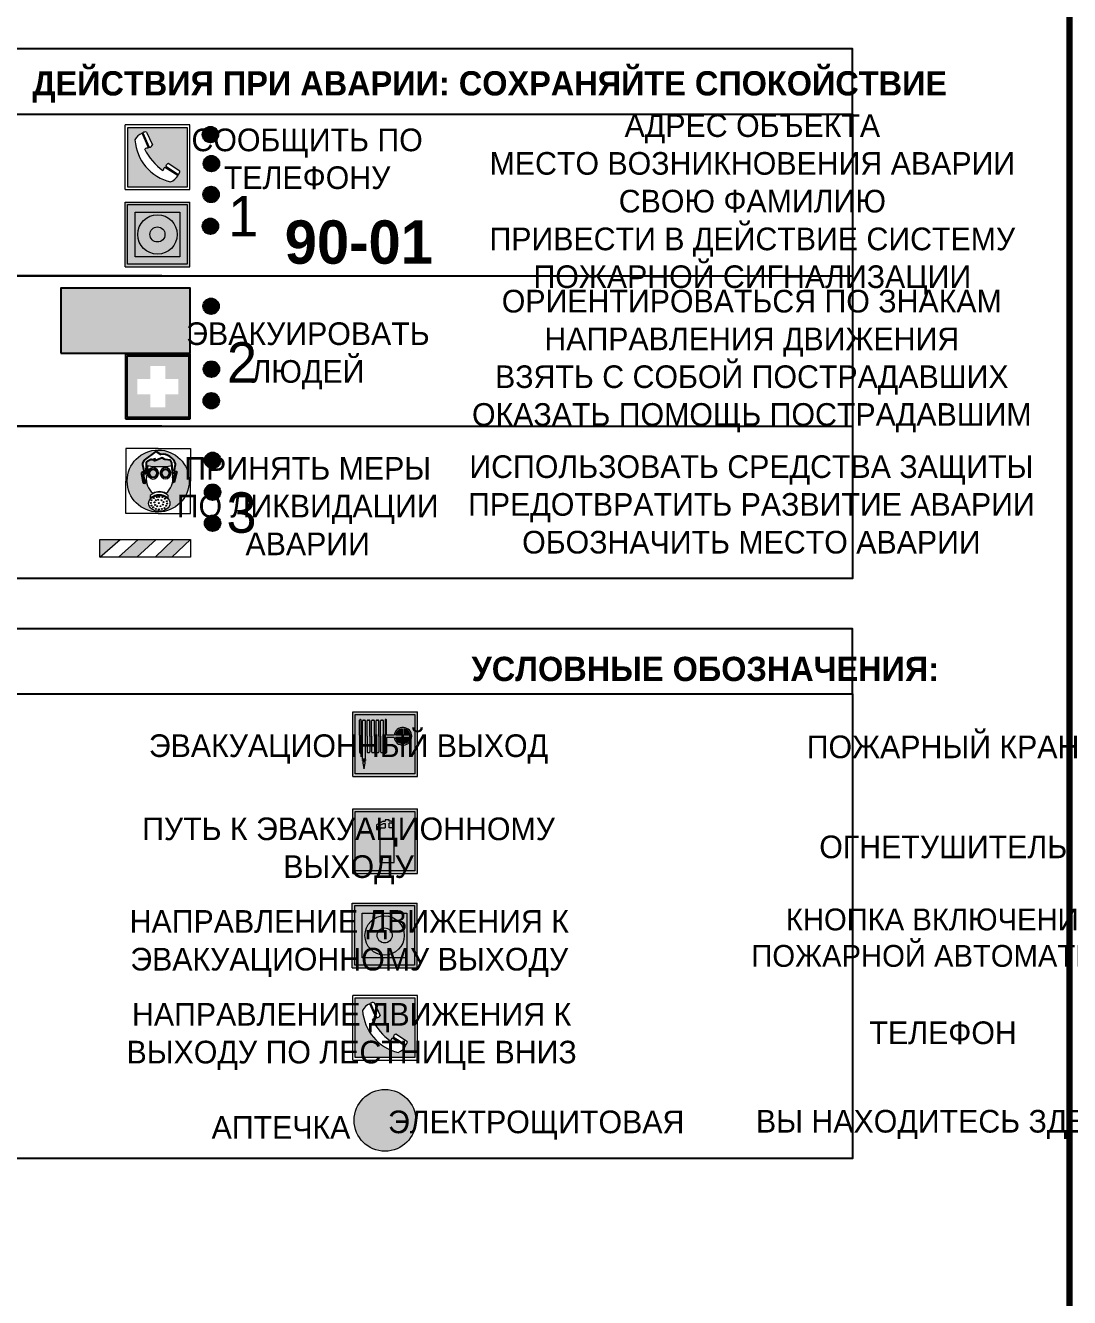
# Model space of a CAD drawing. Header units: millimetres. Extents: x 13114 to 67229, y 22859 to 38520.
# Drawn here: x 19210.7 to 19339.7, y 30911.3 to 31068.5 of the extents above; entities that cross this region are included whole.
import ezdxf

# ---------------------------------------------------------------- set-up
doc = ezdxf.new("R2010")
doc.units = ezdxf.units.MM
doc.styles.add('обычный', font='arial.ttf')

# ---------------------------------------------------------------- blocks, each defined once
blk = doc.blocks.new('A$C38D26F80')
h = blk.add_hatch(color=5)
h.dxf.hatch_style = 1
h.paths.add_polyline_path([(-8.77, -4.48, 1), (-0.19, -4.48, 1)])
h.paths.add_polyline_path([(-6.75, -3.58), (-6.75, -3.31), (-6.62, -3.22), (-6.5, -3.22), (-6.42, -3.3), (-6.39, -3.28), (-6.59, -2.23), (-6.59, -2.01), (-6.38, -1.58), (-4.76, -0.4), (-4.13, -0.79, -0.362848), (-2.1, -2.1, -0.201049), (-2.17, -2.48, 0.085434), (-2.26, -3.13), (-1.9, -3.16), (-2.25, -4.7), (-2.4, -4.59), (-2.43, -4.34), (-2.36, -4.34), (-2.14, -3.34), (-2.47, -3.42), (-2.58, -1.95), (-2.77, -1.58), (-3.58, -1.52), (-3.92, -1.26), (-5.05, -1.73), (-4.87, -1.39), (-5.41, -1.6), (-5.41, -1.46), (-6.13, -1.87), (-6.18, -3.5), (-6.56, -3.47), (-6.37, -4.59), (-6.16, -4.43), (-6.16, -4.66), (-6.36, -4.79), (-6.37, -4.8), (-6.51, -4.76)], flags=16)
h.paths.add_polyline_path([(-6.51, -4.76), (-6.36, -4.79), (-6.37, -4.8)], flags=0)
h.paths.add_polyline_path([(-5.92, -2.34, 0.089508), (-2.67, -2.35), (-2.48, -3.88, -0.268602), (-3.4, -6.18, 0.262449), (-5.2, -6.18, -0.268602), (-6.11, -3.88)], flags=16)
edge = h.paths.add_edge_path(flags=16)
edge.add_ellipse((-5.19, -3.41), major_axis=(0, 0.842), ratio=0.848992, start_angle=0, end_angle=360)
edge = h.paths.add_edge_path(flags=0)
edge.add_ellipse((-5.19, -3.39), major_axis=(0, 0.665), ratio=0.853798, start_angle=0, end_angle=360)
edge = h.paths.add_edge_path(flags=0)
edge.add_ellipse((-5.19, -3.4), major_axis=(0, 0.528), ratio=0.864094, start_angle=0, end_angle=360)
edge = h.paths.add_edge_path(flags=16)
edge.add_ellipse((-3.47, -3.4), major_axis=(0, 0.842), ratio=0.848992, start_angle=0, end_angle=360)
h.paths.add_polyline_path([(-3.13, -6.45), (-3.13, -6.84, 0.383174), (-5.57, -6.85), (-5.57, -6.49, -0.369952)], flags=16)
edge = h.paths.add_edge_path(flags=0)
edge.add_ellipse((-3.47, -3.39), major_axis=(0, 0.665), ratio=0.853798, start_angle=0, end_angle=360)
edge = h.paths.add_edge_path(flags=0)
edge.add_ellipse((-3.47, -3.4), major_axis=(0, 0.528), ratio=0.864094, start_angle=0, end_angle=360)
edge = h.paths.add_edge_path(flags=16)
edge.add_ellipse((-4.34, -7.57), major_axis=(-1.48, 0), ratio=0.744955, start_angle=0, end_angle=360)
h.paths.add_polyline_path([(-5.01, -6.85, -1), (-5.15, -6.85, -1)], flags=0)
h.paths.add_polyline_path([(-5.33, -7.14, -1), (-5.47, -7.14, -1)], flags=0)
h.paths.add_polyline_path([(-4.61, -6.71, -1), (-4.74, -6.71, -1)], flags=16)
h.paths.add_polyline_path([(-5.43, -7.51, -1), (-5.57, -7.51, -1)], flags=0)
h.paths.add_polyline_path([(-4.26, -6.67, -1), (-4.4, -6.67, -1)], flags=16)
h.paths.add_polyline_path([(-4.74, -7.14, -1), (-4.88, -7.14, -1)], flags=0)
h.paths.add_polyline_path([(-4.93, -7.43, -1), (-5.07, -7.43, -1)], flags=0)
h.paths.add_polyline_path([(-4.41, -7.07, -1), (-4.54, -7.07, -1)], flags=0)
h.paths.add_polyline_path([(-5.33, -7.87, -1), (-5.46, -7.87, -1)], flags=0)
h.paths.add_polyline_path([(-3.8, -6.71, -1), (-3.94, -6.71, -1)], flags=16)
h.paths.add_polyline_path([(-4.85, -7.78, -1), (-4.98, -7.78, -1)], flags=0)
h.paths.add_polyline_path([(-3.96, -7.14, -1), (-4.1, -7.14, -1)], flags=0)
h.paths.add_polyline_path([(-4.33, -7.53, -1), (-4.47, -7.53, -1)], flags=0)
h.paths.add_polyline_path([(-5.09, -8.12, -1), (-5.23, -8.12, -1)], flags=0)
h.paths.add_polyline_path([(-3.5, -6.94, -1), (-3.64, -6.94, -1)], flags=0)
h.paths.add_polyline_path([(-4.54, -7.97, -1), (-4.68, -7.97, -1)], flags=0)
h.paths.add_polyline_path([(-3.66, -7.39, -1), (-3.8, -7.39, -1)], flags=0)
h.paths.add_polyline_path([(-4.73, -8.35, -1), (-4.86, -8.35, -1)], flags=0)
h.paths.add_polyline_path([(-4.09, -7.96, -1), (-4.23, -7.96, -1)], flags=0)
h.paths.add_polyline_path([(-3.77, -7.74, -1), (-3.91, -7.74, -1)], flags=0)
h.paths.add_polyline_path([(-3.22, -7.27, -1), (-3.35, -7.27, -1)], flags=0)
h.paths.add_polyline_path([(-4.34, -8.4, -1), (-4.47, -8.4, -1)], flags=0)
h.paths.add_polyline_path([(-3.16, -7.61, -1), (-3.3, -7.61, -1)], flags=0)
h.paths.add_polyline_path([(-3.9, -8.35, -1), (-4.04, -8.35, -1)], flags=0)
h.paths.add_polyline_path([(-3.32, -7.91, -1), (-3.46, -7.91, -1)], flags=0)
h.paths.add_polyline_path([(-3.55, -8.23, -1), (-3.69, -8.23, -1)], flags=0)
at = {"color": 5, "lineweight": 5}
for p, q in [((-4.48, 0), (-8.96, 0)), ((-8.96, 0), (-8.96, -4.48)), ((-4.48, 0), (0, 0)), ((0, 0), (0, -4.48)), ((-6.59, -2.01), (-6.38, -1.58)), ((-6.38, -1.58), (-4.76, -0.4)), ((-5.41, -1.46), (-6.13, -1.87)), ((-4.87, -1.39), (-5.41, -1.6)), ((-5.41, -1.6), (-5.41, -1.46)), ((-3.92, -1.26), (-5.05, -1.73)), ((-5.05, -1.73), (-4.87, -1.39)), ((-4.76, -0.4), (-4.13, -0.79)), ((-3.58, -1.52), (-3.92, -1.26)), ((-2.77, -1.58), (-3.58, -1.52)), ((-2.58, -1.95), (-2.77, -1.58)), ((-6.75, -3.31), (-6.62, -3.22)), ((-6.75, -3.58), (-6.75, -3.31)), ((-6.62, -3.22), (-6.5, -3.22)), ((-6.59, -2.23), (-6.59, -2.01)), ((-6.39, -3.28), (-6.59, -2.23)), ((-6.18, -3.5), (-6.56, -3.47)), ((-6.56, -3.47), (-6.37, -4.59)), ((-6.5, -3.22), (-6.42, -3.3)), ((-6.42, -3.3), (-6.39, -3.28)), ((-6.13, -1.87), (-6.18, -3.5)), ((-5.92, -2.34), (-6.11, -3.88)), ((-2.67, -2.34), (-2.48, -3.88)), ((-2.47, -3.42), (-2.58, -1.95)), ((-2.14, -3.34), (-2.47, -3.42)), ((-2.36, -4.34), (-2.14, -3.34)), ((-1.9, -3.16), (-2.26, -3.13)), ((-2.25, -4.7), (-1.9, -3.16)), ((-8.96, -8.96), (-8.96, -4.48)), ((-6.51, -4.76), (-6.75, -3.58)), ((-6.37, -4.8), (-6.51, -4.76)), ((-6.37, -4.59), (-6.16, -4.43)), ((-6.16, -4.66), (-6.37, -4.8)), ((-6.16, -4.43), (-6.16, -4.66)), ((-2.43, -4.34), (-2.4, -4.59)), ((-2.43, -4.34), (-2.36, -4.34)), ((-2.4, -4.59), (-2.25, -4.7)), ((0, -8.96), (0, -4.48)), ((-5.57, -6.49), (-5.57, -6.85)), ((-3.13, -6.45), (-3.13, -6.84)), ((-4.48, -8.96), (-8.96, -8.96)), ((-4.48, -8.96), (0, -8.96))]:
    blk.add_line(p, q, dxfattribs=at)
at = {"color": 5}
for p, q in [((-6.59, -2.01), (-6.38, -1.58)), ((-6.38, -1.58), (-4.76, -0.4)), ((-5.41, -1.46), (-6.13, -1.87)), ((-4.87, -1.39), (-5.41, -1.6)), ((-5.41, -1.6), (-5.41, -1.46)), ((-3.92, -1.26), (-5.05, -1.73)), ((-5.05, -1.73), (-4.87, -1.39)), ((-4.76, -0.4), (-4.13, -0.79)), ((-3.58, -1.52), (-3.92, -1.26)), ((-2.77, -1.58), (-3.58, -1.52)), ((-2.58, -1.95), (-2.77, -1.58)), ((-6.75, -3.31), (-6.62, -3.22)), ((-6.75, -3.58), (-6.75, -3.31)), ((-6.62, -3.22), (-6.5, -3.22)), ((-6.59, -2.23), (-6.59, -2.01)), ((-6.39, -3.28), (-6.59, -2.23)), ((-6.18, -3.5), (-6.56, -3.47)), ((-6.56, -3.47), (-6.37, -4.59)), ((-6.5, -3.22), (-6.42, -3.3)), ((-6.42, -3.3), (-6.39, -3.28)), ((-6.13, -1.87), (-6.18, -3.5)), ((-2.47, -3.42), (-2.58, -1.95)), ((-2.14, -3.34), (-2.47, -3.42)), ((-2.36, -4.34), (-2.14, -3.34)), ((-2.26, -3.13), (-1.9, -3.16)), ((-1.9, -3.16), (-2.25, -4.7)), ((-6.51, -4.76), (-6.75, -3.58)), ((-6.37, -4.8), (-6.51, -4.76)), ((-6.36, -4.79), (-6.51, -4.76)), ((-6.37, -4.59), (-6.16, -4.43)), ((-6.16, -4.66), (-6.37, -4.8)), ((-6.16, -4.66), (-6.36, -4.79)), ((-6.16, -4.43), (-6.16, -4.66)), ((-2.4, -4.59), (-2.43, -4.34)), ((-2.43, -4.34), (-2.36, -4.34)), ((-2.25, -4.7), (-2.4, -4.59))]:
    blk.add_line(p, q, dxfattribs=at)
at = {"color": 5, "lineweight": 5}
for centre, radius in [((-4.48, -4.48), 4.29), ((-5.08, -6.85), 0.0678), ((-4.67, -6.71), 0.0678), ((-4.47, -7.07), 0.0678), ((-4.33, -6.67), 0.0678), ((-3.87, -6.71), 0.0678), ((-3.57, -6.94), 0.0678), ((-5.5, -7.51), 0.0678), ((-5.4, -7.14), 0.0678), ((-5.4, -7.87), 0.0678), ((-5.16, -8.12), 0.0678), ((-5, -7.43), 0.0678), ((-4.91, -7.78), 0.0678), ((-4.81, -7.14), 0.0678), ((-4.79, -8.35), 0.0678), ((-4.61, -7.97), 0.0678), ((-4.4, -7.53), 0.0678), ((-4.4, -8.4), 0.0678), ((-4.16, -7.96), 0.0678), ((-4.03, -7.14), 0.0678), ((-3.97, -8.35), 0.0678), ((-3.84, -7.74), 0.0678), ((-3.73, -7.39), 0.0678), ((-3.62, -8.23), 0.0678), ((-3.39, -7.91), 0.0678), ((-3.28, -7.27), 0.0678), ((-3.23, -7.61), 0.0678)]:
    blk.add_circle(centre, radius, dxfattribs=at)
at = {"color": 5}
for centre, radius, start, end in [((-3.89, -2.66), 1.88, 17.387, 97.1599), ((-0.35, -3.07), 1.91, 162.2553, 181.7878), ((-2.6, -2.2), 0.511, 326.3906, 11.8614)]:
    blk.add_arc(centre, radius, start, end, dxfattribs=at)
at = {"color": 5, "lineweight": 5}
for centre, radius, start, end in [((-4.28, 6.66), 9.15, 259.6987, 280.1569), ((-0.47, -3.05), 1.79, 161.5846, 182.4584), ((-2.6, -2.2), 0.513, 326.4781, 11.7739), ((-3.66, -4.24), 2.47, 171.573, 231.7124), ((-4.93, -4.24), 2.47, 308.2876, 8.427), ((-4.33, -7.88), 1.87, 50.358, 131.5662), ((-4.34, -8.2), 1.82, 48.4943, 132.3565), ((-4.3, -7.78), 1.83, 60.5889, 119.4111)]:
    blk.add_arc(centre, radius, start, end, dxfattribs=at)
for centre, major_axis, ratio in [((-5.19, -3.41), (0, 0.842), 0.848992), ((-5.19, -3.39), (0, 0.665), 0.853798), ((-5.19, -3.4), (0, 0.528), 0.864094), ((-3.47, -3.4), (0, 0.842), 0.848992), ((-3.47, -3.39), (0, 0.665), 0.853798), ((-3.47, -3.4), (0, 0.528), 0.864094), ((-4.34, -7.57), (-1.48, 0), 0.744955)]:
    blk.add_ellipse(centre, major_axis=major_axis, ratio=ratio, dxfattribs=at)
blk = doc.blocks.new('A$C47DD6509')
at = {"lineweight": 5}
for points in [[(-8.69, 0), (-11.19, 0), (-11.19, -2.22)], [(-4.22, 0), (-6.45, 0), (-8.91, -2.22), (-6.61, -2.22)], [(0, 0), (-2.09, 0), (-4.36, -2.22), (-2.29, -2.22)]]:
    blk.add_hatch(color=242, dxfattribs=at).paths.add_polyline_path(points)
at = {"color": 242, "lineweight": 5}
for p, q in [((-11.19, -2.22), (-8.69, 0)), ((-11.19, -2.22), (-11.19, 0)), ((-11.19, 0), (-8.69, 0)), ((-11.19, 0), (0, 0)), ((-8.91, -2.22), (-6.45, 0)), ((-6.61, -2.22), (-4.22, 0)), ((-4.36, -2.22), (-2.09, 0)), ((-2.29, -2.22), (0, 0)), ((0, 0), (0, -2.22)), ((0, -2.22), (-11.19, -2.22))]:
    blk.add_line(p, q, dxfattribs=at)
blk = doc.blocks.new('A$C32E8229D')
at = {"true_color": 0xffffff}
blk.add_hatch(color=7, dxfattribs=at).paths.add_polyline_path([(0, 0), (0, -8), (16, -8), (16, 0)])
h = blk.add_hatch(color=126)
h.paths.add_polyline_path([(0.2, -0.2), (15.8, -0.2), (15.8, -7.8), (0.2, -7.8)])
h.paths.add_polyline_path([(13.49, -2.05), (12.08, -2.05), (11.37, -2.63, 0.162397), (11.29, -2.84), (11.29, -3.63), (10.35, -3.63), (10.35, -4.05), (11.68, -4.05), (11.68, -3.48), (12.26, -4.28), (11.29, -5.1), (11.29, -6.78), (11.85, -6.78), (11.85, -5.44), (12.8, -4.64), (12.8, -5.94), (14.46, -5.94), (14.46, -5.39), (13.45, -5.39), (13.45, -3.97), (12.46, -2.59), (13.15, -2.59), (13.69, -3.34), (14.18, -3)], flags=16)
h.paths.add_polyline_path([(10.74, -1.82, 1), (11.8, -1.82, 1)], flags=16)
h.paths.add_polyline_path([(9.39, -3.59), (5.99, -3.59), (6.56, -3.03), (5.91, -3.03), (5.1, -3.83), (5.91, -4.64), (6.56, -4.64), (5.99, -4.09), (9.39, -4.09)], flags=16)
h.paths.add_polyline_path([(4.29, -1.08), (1.72, -1.08), (1.72, -6.6), (4.29, -6.6)], flags=16)
at = {"color": 126}
blk.add_lwpolyline([(16, -8), (0, -8), (0, 0), (16, 0)], close=True, dxfattribs=at)
blk = doc.blocks.new('A$C18900ED3')
h = blk.add_hatch(color=126)
h.paths.add_polyline_path([(-0.18, -0.18), (-7.02, -0.18), (-7.02, -7.02), (-0.18, -7.02)])
h.paths.add_polyline_path([(-5.89, -4.46), (-5.89, -2.77), (-4.46, -2.77), (-4.46, -1.31), (-2.77, -1.31), (-2.77, -2.77), (-1.33, -2.77), (-1.33, -4.46), (-2.77, -4.46), (-2.77, -5.89), (-4.46, -5.89), (-4.46, -4.46)], flags=16)
at = {"color": 126}
for p, q in [((-7.2, 0), (-7.2, -7.2)), ((0, 0), (-7.2, 0)), ((0, -7.2), (0, 0)), ((-7.02, -7.02), (-7.02, -0.18)), ((-7.02, -0.18), (-0.18, -0.18)), ((-0.18, -0.18), (-0.18, -7.02)), ((-0.18, -7.02), (-7.02, -7.02)), ((-7.2, -7.2), (0, -7.2))]:
    blk.add_line(p, q, dxfattribs=at)
blk = doc.blocks.new('A$C456E1F9C')
at = {"lineweight": 5}
h = blk.add_hatch(color=242, dxfattribs=at)
h.paths.add_polyline_path([(0.51, -1.47), (0.51, -13.26), (12.29, -13.26), (12.29, -1.47)])
h.paths.add_polyline_path([(5.42, -4.95, -0.254479), (4.78, -5.4), (3.52, -2.53, -0.209735), (4.23, -2.4)], flags=16)
h.paths.add_polyline_path([(8.53, -8.6), (10.87, -10.17), (10.54, -10.76), (8.03, -9.13, -0.192251)], flags=16)
h.paths.add_polyline_path([(4.61, -5.49, 0.005518), (3.87, -5.72, 0.128647), (7.49, -10.01, 0.00809), (7.83, -9.33), (10.47, -10.97, -0.16736), (8.99, -12.25, -0.327862), (1.95, -3.95, -0.166952), (3.36, -2.62)], flags=16)
at = {"color": 242, "lineweight": 5}
for p, q in [((0, -13.77), (0, -0.97)), ((12.8, -0.97), (0, -0.97)), ((4.23, -2.4), (5.42, -4.95)), ((12.8, -13.77), (12.8, -0.97)), ((4.61, -5.49), (3.36, -2.62)), ((3.52, -2.53), (4.78, -5.4)), ((7.83, -9.33), (10.47, -10.97)), ((8.03, -9.13), (10.54, -10.76)), ((10.81, -10.12), (8.53, -8.6)), ((10.54, -10.76), (10.8, -10.3)), ((10.8, -10.3), (10.81, -10.12)), ((0, -13.77), (12.8, -13.77))]:
    blk.add_line(p, q, dxfattribs=at)
blk.add_lwpolyline([(0.51, -1.47), (12.29, -1.47), (12.29, -13.26), (0.51, -13.26)], close=True, dxfattribs=at)
for centre, radius, start, end in [((4.02, -3.27), 0.891, 76.3284, 123.7092), ((4.59, -5.34), 2.99, 114.2845, 152.1974), ((11.12, -3.31), 9.19, 183.9915, 256.6009), ((4.68, -4.59), 0.824, 276.9621, 334.0723), ((14.98, -39.1), 35.17, 107.1487, 108.4135), ((13.86, -0.94), 11.08, 205.5536, 234.8762), ((-13.31, 0.8), 23.44, 332.5487, 334.4027), ((8.94, -9.5), 0.989, 114.4092, 157.9388), ((7.87, -9.46), 3, 291.9291, 329.9329)]:
    blk.add_arc(centre, radius, start, end, dxfattribs=at)
blk = doc.blocks.new('A$C54414219')
at = {"true_color": 0xffffff}
h = blk.add_hatch(color=7, dxfattribs=at)
h.paths.add_polyline_path([(2.39, -9.45), (2.39, -18.3), (11.23, -18.3), (11.23, -9.45)], flags=0)
h.paths.add_polyline_path([(10.71, -13.87, -1), (2.92, -13.87, -1)], flags=0)
h.paths.add_polyline_path([(8.3, -13.87, -1), (5.33, -13.87, -1)], flags=0)
h.paths.add_polyline_path([(0.41, -7.47), (0.41, -20.27), (13.21, -20.27), (13.21, -7.47)])
h.paths.add_polyline_path([(0.92, -19.77), (12.71, -19.77), (12.71, -7.98), (0.92, -7.98)], flags=16)
h.paths.add_polyline_path([(11.23, -9.45), (11.23, -18.3), (2.39, -18.3), (2.39, -9.45)], flags=0)
at = {"lineweight": 5}
h = blk.add_hatch(color=242, dxfattribs=at)
h.paths.add_polyline_path([(12.71, -7.98), (0.92, -7.98), (0.92, -19.77), (12.71, -19.77)])
h.paths.add_polyline_path([(11.23, -18.3), (2.39, -18.3), (2.39, -9.45), (11.23, -9.45)], flags=16)
h.paths.add_polyline_path([(10.71, -13.87, -1), (2.92, -13.87, -1)], flags=0)
h.paths.add_polyline_path([(8.3, -13.87, -1), (5.33, -13.87, -1)], flags=0)
at = {"true_color": 0xffffff}
h = blk.add_hatch(color=7, dxfattribs=at)
h.paths.add_polyline_path([(2.39, -9.45), (2.39, -18.3), (11.23, -18.3), (11.23, -9.45)])
h.paths.add_polyline_path([(10.71, -13.87, -1), (2.92, -13.87, -1)], flags=16)
h.paths.add_polyline_path([(8.3, -13.87, -1), (5.33, -13.87, -1)], flags=0)
at = {"lineweight": 5}
h = blk.add_hatch(color=242, dxfattribs=at)
h.paths.add_polyline_path([(2.92, -13.87, 1), (10.71, -13.87, 1)])
h.paths.add_polyline_path([(8.3, -13.87, -1), (5.33, -13.87, -1)], flags=16)
at = {"color": 242, "lineweight": 5}
for p, q in [((0.41, -20.27), (0.41, -7.47)), ((0.41, -7.47), (13.21, -7.47)), ((0.41, -7.47), (13.21, -7.47)), ((13.21, -20.27), (13.21, -7.47)), ((0.41, -20.27), (13.21, -20.27))]:
    blk.add_line(p, q, dxfattribs=at)
for points in [[(0.92, -7.98), (12.71, -7.98), (12.71, -19.77), (0.92, -19.77)], [(2.39, -9.45), (11.23, -9.45), (11.23, -18.3), (2.39, -18.3)]]:
    blk.add_lwpolyline(points, close=True, dxfattribs=at)
for radius in [3.89, 1.49]:
    blk.add_circle((6.81, -13.87), radius, dxfattribs=at)
blk = doc.blocks.new('A$C37112FD5')
at = {"true_color": 0xf5f5ff}
h = blk.add_hatch(color=7, dxfattribs=at)
h.dxf.hatch_style = 1
h.paths.add_polyline_path([(12.8, -7.4), (0, -7.4), (0, -20.2), (12.8, -20.2)])
h.paths.add_polyline_path([(12.29, -7.91), (12.29, -19.69), (0.51, -19.69), (0.51, -7.91)], flags=16)
h.paths.add_polyline_path([(4.98, -9.04, -0.42597), (5.17, -9.22), (5.17, -12.25), (5.17, -15.29, -0.432244), (4.98, -15.47), (4.83, -15.47, -0.42597), (4.64, -15.29), (4.64, -12.25), (4.64, -9.22, -0.432244), (4.83, -9.04)], flags=0)
h.paths.add_polyline_path([(4.28, -9.22), (4.28, -12.25), (4.28, -15.29, -0.432244), (4.09, -15.47), (3.94, -15.47, -0.42597), (3.75, -15.29), (3.75, -12.25), (3.75, -9.22, -0.432244), (3.94, -9.04), (4.09, -9.04, -0.42597)], flags=0)
h.paths.add_polyline_path([(5.72, -9.04), (5.87, -9.04, -0.42597), (6.06, -9.22), (6.06, -12.25), (6.06, -15.29, -0.432244), (5.87, -15.47), (5.72, -15.47, -0.42597), (5.53, -15.29), (5.53, -12.25), (5.53, -9.22, -0.432244)], flags=0)
h.paths.add_polyline_path([(6.42, -8.9), (6.5, -8.9, -0.42597), (6.69, -9.08), (6.69, -12.03), (8.21, -12.03, -15.824349), (8.21, -12.47), (6.69, -12.47), (6.69, -15.42, -0.432244), (6.5, -15.6), (6.42, -15.6)], flags=0)
h.paths.add_polyline_path([(3.39, -9.22), (3.39, -12.25), (3.39, -15.29, -0.432244), (3.2, -15.47), (3.05, -15.47, -0.42597), (2.85, -15.29), (2.85, -12.25), (2.85, -9.22, -0.432244), (3.05, -9.04), (3.2, -9.04, -0.42597)], flags=0)
h.paths.add_polyline_path([(2.5, -9.22), (2.5, -16.71), (1.96, -16.71), (1.96, -9.22, -0.432244), (2.15, -9.04), (2.31, -9.04, -0.42597)], flags=0)
h.paths.add_polyline_path([(1.61, -8.9), (1.61, -15.6), (1.57, -15.6, -0.42597), (1.37, -15.42), (1.37, -12.03), (1.37, -9.09, -0.432244), (1.57, -8.9)], flags=0)
h.paths.add_polyline_path([(9.76, -10.81), (9.76, -12.03), (8.49, -12.03, -0.336371)], flags=0)
h.paths.add_polyline_path([(8.49, -12.47), (9.76, -12.47), (9.76, -13.7, -0.336371)], flags=0)
h.paths.add_polyline_path([(10.11, -10.81, -0.336371), (11.38, -12.03), (10.11, -12.03)], flags=0)
h.paths.add_polyline_path([(10.11, -12.47), (11.38, -12.47, -0.336371), (10.11, -13.7)], flags=0)
h.paths.add_polyline_path([(2.5, -16.84), (2.5, -17.05), (1.97, -17.05), (1.97, -16.84)], flags=0)
h.paths.add_polyline_path([(2.5, -17.24, -0.033778), (2.24, -18.6, -0.033778), (1.97, -17.24)], flags=0)
h = blk.add_hatch(color=242)
h.dxf.hatch_style = 1
h.paths.add_polyline_path([(12.29, -7.91), (0.51, -7.91), (0.51, -19.69), (12.29, -19.69)])
h.paths.add_polyline_path([(6.42, -15.6), (6.42, -8.9), (6.5, -8.9, -0.42597), (6.69, -9.08), (6.69, -12.03), (8.21, -12.03, -15.824349), (8.21, -12.47), (6.69, -12.47), (6.69, -15.42, -0.432244), (6.5, -15.6)], flags=16)
h.paths.add_polyline_path([(5.87, -15.47), (5.72, -15.47, -0.42597), (5.53, -15.29), (5.53, -12.25), (5.53, -9.22, -0.432244), (5.72, -9.04), (5.87, -9.04, -0.42597), (6.06, -9.22), (6.06, -12.25), (6.06, -15.29, -0.432244)], flags=16)
h.paths.add_polyline_path([(4.98, -15.47), (4.83, -15.47, -0.42597), (4.64, -15.29), (4.64, -12.25), (4.64, -9.22, -0.432244), (4.83, -9.04), (4.98, -9.04, -0.42597), (5.17, -9.22), (5.17, -12.25), (5.17, -15.29, -0.432244)], flags=16)
h.paths.add_polyline_path([(4.09, -15.47), (3.94, -15.47, -0.42597), (3.75, -15.29), (3.75, -12.25), (3.75, -9.22, -0.432244), (3.94, -9.04), (4.09, -9.04, -0.42597), (4.28, -9.22), (4.28, -12.25), (4.28, -15.29, -0.432244)], flags=16)
h.paths.add_polyline_path([(3.2, -15.47), (3.05, -15.47, -0.42597), (2.85, -15.29), (2.85, -12.25), (2.85, -9.22, -0.432244), (3.05, -9.04), (3.2, -9.04, -0.42597), (3.39, -9.22), (3.39, -12.25), (3.39, -15.29, -0.432244)], flags=16)
h.paths.add_polyline_path([(2.5, -17.05), (1.97, -17.05), (1.97, -16.84), (2.5, -16.84)], flags=16)
h.paths.add_polyline_path([(2.5, -17.24, -0.033778), (2.24, -18.6, -0.033778), (1.97, -17.24)], flags=16)
h.paths.add_polyline_path([(2.5, -16.71), (1.96, -16.71), (1.96, -9.22, -0.432244), (2.15, -9.04), (2.31, -9.04, -0.42597), (2.5, -9.22)], flags=16)
h.paths.add_polyline_path([(1.61, -15.6), (1.57, -15.6, -0.42597), (1.37, -15.42), (1.37, -12.03), (1.37, -9.09, -0.432244), (1.57, -8.9), (1.61, -8.9)], flags=16)
h.paths.add_polyline_path([(8.49, -12.47), (9.76, -12.47), (9.76, -13.7, -0.336371)], flags=0)
h.paths.add_polyline_path([(10.11, -13.7), (10.11, -12.47), (11.38, -12.47, -0.336371)], flags=0)
h.paths.add_polyline_path([(8.49, -12.03, -0.336371), (9.76, -10.81), (9.76, -12.03)], flags=0)
h.paths.add_polyline_path([(10.11, -12.03), (10.11, -10.81, -0.336371), (11.38, -12.03)], flags=0)
h = blk.add_hatch(color=7, dxfattribs=at)
h.dxf.hatch_style = 1
h.paths.add_polyline_path([(1.61, -8.9), (1.57, -8.9, 0.432244), (1.37, -9.09), (1.37, -12.03), (1.37, -15.42, 0.42597), (1.57, -15.6), (1.61, -15.6)])
h.paths.add_polyline_path([(2.5, -9.22, 0.42597), (2.31, -9.04), (2.15, -9.04, 0.432244), (1.96, -9.22), (1.96, -16.71), (2.5, -16.71)])
h.paths.add_polyline_path([(2.5, -16.84), (1.97, -16.84), (1.97, -17.05), (2.5, -17.05)])
h.paths.add_polyline_path([(2.5, -17.24), (1.97, -17.24, 0.033778), (2.24, -18.6, 0.033778)])
h.paths.add_polyline_path([(3.39, -12.25), (3.39, -9.22, 0.42597), (3.2, -9.04), (3.05, -9.04, 0.432244), (2.85, -9.22), (2.85, -12.25), (2.85, -15.29, 0.42597), (3.05, -15.47), (3.2, -15.47, 0.432244), (3.39, -15.29)])
h.paths.add_polyline_path([(4.28, -12.25), (4.28, -9.22, 0.42597), (4.09, -9.04), (3.94, -9.04, 0.432244), (3.75, -9.22), (3.75, -12.25), (3.75, -15.29, 0.42597), (3.94, -15.47), (4.09, -15.47, 0.432244), (4.28, -15.29)])
h.paths.add_polyline_path([(5.17, -12.25), (5.17, -9.22, 0.42597), (4.98, -9.04), (4.83, -9.04, 0.432244), (4.64, -9.22), (4.64, -12.25), (4.64, -15.29, 0.42597), (4.83, -15.47), (4.98, -15.47, 0.432244), (5.17, -15.29)])
h.paths.add_polyline_path([(6.06, -12.25), (6.06, -9.22, 0.42597), (5.87, -9.04), (5.72, -9.04, 0.432244), (5.53, -9.22), (5.53, -12.25), (5.53, -15.29, 0.42597), (5.72, -15.47), (5.87, -15.47, 0.432244), (6.06, -15.29)])
h.paths.add_polyline_path([(6.69, -12.47), (8.21, -12.47, 15.824349), (8.21, -12.03), (6.69, -12.03), (6.69, -9.08, 0.42597), (6.5, -8.9), (6.42, -8.9), (6.42, -15.6), (6.5, -15.6, 0.432244), (6.69, -15.42)])
h.paths.add_polyline_path([(8.49, -12.47), (9.76, -12.47), (9.76, -13.7, -0.336371)], flags=16)
h.paths.add_polyline_path([(8.49, -12.03, -0.336371), (9.76, -10.81), (9.76, -12.03)], flags=16)
h.paths.add_polyline_path([(10.11, -12.47), (11.38, -12.47, -0.336371), (10.11, -13.7)], flags=16)
h.paths.add_polyline_path([(10.11, -12.03), (10.11, -10.81, -0.336371), (11.38, -12.03)], flags=16)
h = blk.add_hatch(color=242)
h.dxf.hatch_style = 1
h.paths.add_polyline_path([(9.76, -10.81, 0.336371), (8.49, -12.03), (9.76, -12.03)])
h.paths.add_polyline_path([(10.11, -10.81), (10.11, -12.03), (11.38, -12.03, 0.336371)])
h.paths.add_polyline_path([(11.38, -12.47), (10.11, -12.47), (10.11, -13.7, 0.336371)])
h.paths.add_polyline_path([(9.76, -12.47), (8.49, -12.47, 0.336371), (9.76, -13.7)])
at = {"color": 242, "lineweight": 5}
for p, q in [((0, -20.2), (0, -7.4)), ((0, -7.4), (12.8, -7.4)), ((12.8, -20.2), (12.8, -7.4)), ((1.37, -12.03), (1.37, -9.08)), ((1.57, -8.9), (1.61, -8.9)), ((1.61, -8.9), (1.61, -15.6)), ((1.96, -16.71), (1.96, -9.22)), ((2.15, -9.04), (2.31, -9.04)), ((2.5, -16.71), (2.5, -9.22)), ((2.85, -12.25), (2.85, -9.22)), ((3.05, -9.04), (3.2, -9.04)), ((3.39, -12.25), (3.39, -9.22)), ((3.75, -12.25), (3.75, -9.22)), ((3.94, -9.04), (4.09, -9.04)), ((4.28, -12.25), (4.28, -9.22)), ((4.64, -12.25), (4.64, -9.22)), ((4.83, -9.04), (4.98, -9.04)), ((5.17, -12.25), (5.17, -9.22)), ((5.53, -12.25), (5.53, -9.22)), ((5.72, -9.04), (5.87, -9.04)), ((6.06, -12.25), (6.06, -9.22)), ((6.42, -8.9), (6.42, -15.6)), ((6.5, -8.9), (6.42, -8.9)), ((6.69, -12.03), (6.69, -9.08)), ((1.37, -12.03), (1.37, -15.42)), ((2.85, -12.25), (2.85, -15.29)), ((3.39, -12.25), (3.39, -15.29)), ((3.75, -12.25), (3.75, -15.29)), ((4.28, -12.25), (4.28, -15.29)), ((4.64, -12.25), (4.64, -15.29)), ((5.17, -12.25), (5.17, -15.29)), ((5.53, -12.25), (5.53, -15.29)), ((6.06, -12.25), (6.06, -15.29)), ((8.21, -12.03), (6.69, -12.03)), ((8.21, -12.47), (6.69, -12.47)), ((6.69, -12.47), (6.69, -15.42)), ((9.76, -12.03), (8.49, -12.03)), ((9.76, -12.47), (8.49, -12.47)), ((9.76, -10.81), (9.76, -12.03)), ((9.76, -12.47), (9.76, -13.7)), ((10.11, -10.81), (10.11, -12.03)), ((11.38, -12.03), (10.11, -12.03)), ((11.38, -12.47), (10.11, -12.47)), ((10.11, -12.47), (10.11, -13.7)), ((1.57, -15.6), (1.61, -15.6)), ((1.96, -16.71), (2.5, -16.71)), ((1.97, -16.84), (2.5, -16.84)), ((1.97, -17.05), (1.97, -16.84)), ((2.5, -17.05), (1.97, -17.05)), ((1.97, -17.24), (2.5, -17.24)), ((2.5, -16.84), (2.5, -17.05)), ((3.05, -15.47), (3.2, -15.47)), ((3.94, -15.47), (4.09, -15.47)), ((4.83, -15.47), (4.98, -15.47)), ((5.72, -15.47), (5.87, -15.47)), ((6.42, -15.6), (6.5, -15.6)), ((0, -20.2), (12.8, -20.2))]:
    blk.add_line(p, q, dxfattribs=at)
blk.add_lwpolyline([(0.51, -7.91), (12.29, -7.91), (12.29, -19.69), (0.51, -19.69)], close=True, dxfattribs=at)
for centre, radius, start, end in [((1.56, -9.09), 0.182, 87.1027, 180.6071), ((2.15, -9.22), 0.182, 87.1027, 180.6071), ((2.32, -9.22), 0.182, 359.3929, 92.8973), ((3.04, -9.22), 0.182, 87.1027, 180.6071), ((3.21, -9.22), 0.182, 359.3929, 92.8973), ((3.93, -9.22), 0.182, 87.1027, 180.6071), ((4.1, -9.22), 0.182, 359.3929, 92.8973), ((4.82, -9.22), 0.182, 87.1027, 180.6071), ((4.99, -9.22), 0.182, 359.3929, 92.8973), ((5.71, -9.22), 0.182, 87.1027, 180.6071), ((5.88, -9.22), 0.182, 359.3929, 92.8973), ((6.51, -9.09), 0.182, 359.3929, 92.8973), ((9.93, -12.25), 1.74, 187.2319, 172.7681), ((9.93, -12.25), 1.46, 96.9927, 171.3585), ((9.93, -12.25), 1.46, 188.6415, 263.0073), ((9.93, -12.25), 1.46, 8.6415, 83.0073), ((9.93, -12.25), 1.46, 276.9927, 351.3585), ((1.56, -15.42), 0.182, 179.3929, 272.8973), ((12.17, -15.98), 10.27, 187.041, 194.7793), ((-7.7, -15.98), 10.27, 345.2207, 352.959), ((3.04, -15.29), 0.182, 179.3929, 272.8973), ((3.21, -15.29), 0.182, 267.1027, 0.6071), ((3.93, -15.29), 0.182, 179.3929, 272.8973), ((4.1, -15.29), 0.182, 267.1027, 0.6071), ((4.82, -15.29), 0.182, 179.3929, 272.8973), ((4.99, -15.29), 0.182, 267.1027, 0.6071), ((5.71, -15.29), 0.182, 179.3929, 272.8973), ((5.88, -15.29), 0.182, 267.1027, 0.6071), ((6.51, -15.42), 0.182, 267.1027, 0.6071)]:
    blk.add_arc(centre, radius, start, end, dxfattribs=at)
blk = doc.blocks.new('A$C7B8C2D5B')
at = {"lineweight": 0}
h = blk.add_hatch(color=5, dxfattribs=at)
h.dxf.hatch_style = 1
h.paths.add_polyline_path([(1.397, -3.024, 1), (-2.112, -3.024, 1)])
at = {"color": 5, "lineweight": 0}
blk.add_circle((-0.358, -3.024), 1.755, dxfattribs=at)
blk = doc.blocks.new('A$C3AD82952')
at = {"true_color": 0xf5f5ff}
h = blk.add_hatch(color=7, dxfattribs=at)
h.dxf.hatch_style = 1
h.paths.add_polyline_path([(8.21, 8.73, 0.414214), (7.89, 9.05), (7.22, 9.05), (7.22, 9.92), (7.59, 9.92, 1), (7.57, 10.36), (7.22, 10.36), (7.22, 10.6), (6.43, 10.6), (6.43, 10.36), (6.01, 10.36), (4.74, 9.59), (4.74, 8.69), (4.98, 8.73), (4.98, 9.26), (6.12, 9.91), (6.43, 9.91), (6.43, 9.05), (5.76, 9.05, 0.414214), (5.44, 8.73), (5.44, 2.2), (8.21, 2.2)], flags=0)
h.paths.add_polyline_path([(12.8, 12.8), (0, 12.8), (0, 0), (12.8, 0)])
h.paths.add_polyline_path([(0.51, 12.29), (12.29, 12.29), (12.29, 0.51), (0.51, 0.51)], flags=16)
h.paths.add_polyline_path([(4.74, 9.59), (6.01, 10.36), (6.43, 10.36), (6.43, 10.6), (7.22, 10.6), (7.22, 10.36), (7.59, 10.36, -0.94586), (7.59, 9.92), (7.22, 9.92), (7.22, 9.05), (7.89, 9.05, -0.414214), (8.21, 8.73), (8.21, 2.2), (5.44, 2.2), (5.44, 8.73, -0.414214), (5.76, 9.05), (6.43, 9.05), (6.43, 9.91), (6.12, 9.91), (4.98, 9.26), (4.98, 8.73), (4.74, 8.69)], flags=0)
h = blk.add_hatch(color=242)
h.dxf.hatch_style = 1
h.paths.add_polyline_path([(12.29, 12.29), (0.51, 12.29), (0.51, 0.51), (12.29, 0.51)])
h.paths.add_polyline_path([(4.74, 8.69), (4.74, 9.59), (6.01, 10.36), (6.43, 10.36), (6.43, 10.6), (7.22, 10.6), (7.22, 10.36), (7.59, 10.36, -0.94586), (7.59, 9.92), (7.22, 9.92), (7.22, 9.05), (7.89, 9.05, -0.414214), (8.21, 8.73), (8.21, 2.2), (5.44, 2.2), (5.44, 8.73, -0.414214), (5.76, 9.05), (6.43, 9.05), (6.43, 9.91), (6.12, 9.91), (4.98, 9.26), (4.98, 8.73)], flags=16)
h = blk.add_hatch(color=7, dxfattribs=at)
h.dxf.hatch_style = 1
h.paths.add_polyline_path([(8.21, 8.73, 0.414214), (7.89, 9.05), (7.22, 9.05), (7.22, 9.92), (7.59, 9.92, 1), (7.57, 10.36), (7.22, 10.36), (7.22, 10.6), (6.43, 10.6), (6.43, 10.36), (6.01, 10.36), (4.74, 9.59), (4.74, 8.69), (4.98, 8.73), (4.98, 9.26), (6.12, 9.91), (6.43, 9.91), (6.43, 9.05), (5.76, 9.05, 0.414214), (5.44, 8.73), (5.44, 2.2), (8.21, 2.2)])
at = {"color": 242, "lineweight": 5}
for p, q in [((0, 0), (0, 12.8)), ((0, 12.8), (12.8, 12.8)), ((12.8, 0), (12.8, 12.8)), ((6.01, 10.36), (4.74, 9.59)), ((6.01, 10.36), (6.43, 10.36)), ((7.22, 10.6), (6.43, 10.6)), ((6.43, 10.6), (6.43, 10.36)), ((7.22, 10.36), (7.22, 10.6)), ((7.59, 10.36), (7.22, 10.36)), ((4.74, 9.59), (4.74, 8.69)), ((4.74, 8.69), (4.98, 8.73)), ((4.98, 9.26), (6.12, 9.91)), ((4.98, 8.73), (4.98, 9.26)), ((5.44, 2.2), (5.44, 8.73)), ((5.76, 9.05), (6.43, 9.05)), ((6.12, 9.91), (6.43, 9.91)), ((6.43, 9.91), (6.43, 9.05)), ((7.22, 9.05), (7.22, 9.92)), ((7.59, 9.92), (7.22, 9.92)), ((7.89, 9.05), (7.22, 9.05)), ((8.21, 2.2), (8.21, 8.73)), ((0, 0), (12.8, 0)), ((5.44, 2.2), (8.21, 2.2))]:
    blk.add_line(p, q, dxfattribs=at)
blk.add_lwpolyline([(0.51, 12.29), (12.29, 12.29), (12.29, 0.51), (0.51, 0.51)], close=True, dxfattribs=at)
for centre, radius, start, end in [((7.58, 10.14), 0.223, 273.1875, 86.8125), ((5.76, 8.73), 0.32, 90, 180), ((7.89, 8.73), 0.32, 0, 90)]:
    blk.add_arc(centre, radius, start, end, dxfattribs=at)

msp = doc.modelspace()

# ---------------------------------------------------------------- hatches: boundary and pattern name
at = {"lineweight": 0}
h = msp.add_hatch(color=256, dxfattribs=at)
h.dxf.hatch_style = 1
h.paths.add_polyline_path([(19232.58, 31055.03, 1), (19234.51, 31055.03, 1)])
h = msp.add_hatch(color=256, dxfattribs=at)
h.dxf.hatch_style = 1
h.paths.add_polyline_path([(19232.68, 31051.44, 1), (19234.61, 31051.44, 1)])
h = msp.add_hatch(color=256, dxfattribs=at)
h.dxf.hatch_style = 1
h.paths.add_polyline_path([(19232.64, 31047.63, 1), (19234.57, 31047.63, 1)])
h = msp.add_hatch(color=256, dxfattribs=at)
h.dxf.hatch_style = 1
h.paths.add_polyline_path([(19232.56, 31043.7, 1), (19234.49, 31043.7, 1)])
h = msp.add_hatch(color=256, dxfattribs=at)
h.dxf.hatch_style = 1
h.paths.add_polyline_path([(19232.65, 31033.82, 1), (19234.58, 31033.82, 1)])
h = msp.add_hatch(color=256, dxfattribs=at)
h.dxf.hatch_style = 1
h.paths.add_polyline_path([(19232.69, 31026.04, 1), (19234.62, 31026.04, 1)])
h = msp.add_hatch(color=256, dxfattribs=at)
h.dxf.hatch_style = 1
h.paths.add_polyline_path([(19232.68, 31022.14, 1), (19234.61, 31022.14, 1)])
h = msp.add_hatch(color=256, dxfattribs=at)
h.dxf.hatch_style = 1
h.paths.add_polyline_path([(19232.84, 31014.78, 1), (19234.77, 31014.78, 1)])
h = msp.add_hatch(color=256, dxfattribs=at)
h.dxf.hatch_style = 1
h.paths.add_polyline_path([(19232.83, 31010.84, 1), (19234.76, 31010.84, 1)])
h = msp.add_hatch(color=256, dxfattribs=at)
h.dxf.hatch_style = 1
h.paths.add_polyline_path([(19232.83, 31007, 1), (19234.76, 31007, 1)])

# ---------------------------------------------------------------- linework, layer by layer
at = {"color": 1, "lineweight": 100}
msp.add_lwpolyline([(18739.68, 31292.29), (19339.68, 31292.29), (19339.68, 30897.29), (18739.68, 30897.29)], close=True, dxfattribs=at)
for points in [[(19169.1, 31057.56), (19312.86, 31057.56), (19312.86, 31065.61), (19169.1, 31065.61)], [(19169.1, 31057.56), (19312.86, 31057.56), (19312.86, 31000.16), (19169.1, 31000.16)], [(19169.1, 30985.92), (19312.86, 30985.92), (19312.86, 30993.97), (19169.1, 30993.97)], [(19169.1, 30985.92), (19312.86, 30985.92), (19312.86, 30928.52), (19169.1, 30928.52)]]:
    msp.add_lwpolyline(points, close=True)
for points in [[(19227.51, 31037.57), (19169.1, 31037.57), (19312.86, 31037.57)], [(19227.51, 31018.99), (19169.1, 31018.99), (19312.86, 31018.99)]]:
    msp.add_lwpolyline(points)
for centre in [(19233.54, 31055.03), (19233.65, 31051.44), (19233.61, 31047.63), (19233.53, 31043.7), (19233.61, 31033.82), (19233.65, 31026.04), (19233.64, 31022.14), (19233.8, 31014.78), (19233.8, 31010.84), (19233.8, 31007)]:
    msp.add_circle(centre, 0.966)

# ---------------------------------------------------------------- block references
for name, p, xscale, yscale, zscale in [('A$C456E1F9C', (19222.99, 31056.84), 0.625, 0.625, 0.625), ('A$C54414219', (19222.73, 31051.36), 0.625, 0.625, 0.625), ('A$C18900ED3', (19231.05, 31027.89), 1.111111111007631, 1.111111111007631, 1.111111111007631), ('A$C38D26F80', (19231.08, 31016.22), 0.8928571427240968, 0.8928571427240968, 0.8928571427240968), ('A$C37112FD5', (19251.11, 30988.33), 0.6249984004534781, 0.6249984004534781, 0.6249984004534781), ('A$C3AD82952', (19251.11, 30963.72), 0.625, 0.625, 0.625), ('A$C54414219', (19250.8, 30964.74), 0.625, 0.625, 0.625), ('A$C456E1F9C', (19251.11, 30949.26), 0.625, 0.625, 0.625), ('A$C7B8C2D5B', (19255.88, 30939.8), 2.177419353276491, 2.177419353276491, 2.177419353276491)]:
    msp.add_blockref(name, p, dxfattribs=dict(xscale=xscale, yscale=yscale, zscale=zscale))
at = {"xscale": -1}
msp.add_blockref('A$C32E8229D', (19231.05, 31036.04), dxfattribs=at)
at = {"color": 242, "true_color": 0xc1121c}
msp.add_blockref('A$C47DD6509', (19231.07, 31005.01), dxfattribs=at)

# ---------------------------------------------------------------- texts
at = {"lineweight": 0, "attachment_point": 5, "style": 'обычный'}
for s, insert, char_height, width in [('{\\fProxima Nova Rg|b1|i0|c204|p2;ДЕЙСТВИЯ ПРИ АВАРИИ: СОХРАНЯЙТЕ СПОКОЙСТВИЕ\\H1.6644x; }', (19268.04, 31060.93), 3, 175.1736), ('\\pi-8.4,l8.4,t8.4;{\\fProxima Nova Rg|b0|i0|c204|p2;АДРЕС ОБЪЕКТА\\PМЕСТО ВОЗНИКНОВЕНИЯ АВАРИИ\\PСВОЮ ФАМИЛИЮ\\PПРИВЕСТИ В ДЕЙСТВИЕ СИСТЕМУ \\PПОЖАРНОЙ СИГНАЛИЗАЦИИ}', (19300.49, 31046.4), 2.8, 126.6484), ('{\\fProxima Nova Rg|b0|i0|c204|p2;СООБЩИТЬ ПО \\PТЕЛЕФОНУ}', (19245.48, 31052.02), 2.8, 126.6484), ('{\\fProxima Nova Rg|b0|i0|c204|p2;1\\H1.1667x; }', (19237.58, 31044.95), 5, 126.6484), ('{\\fProxima Nova Rg|b1|i0|c204|p2;\\H1.0714x;90-01\\fProxima Nova Rg|b0|i0|c204|p2;\\H0.93331x; \\H1.3449x; }', (19251.87, 31041.71), 5, 126.6484), ('\\pi-8.4,l8.4,t8.4;{\\fProxima Nova Rg|b0|i0|c204|p2;ОРИЕНТИРОВАТЬСЯ ПО ЗНАКАМ \\PНАПРАВЛЕНИЯ ДВИЖЕНИЯ\\PВЗЯТЬ С СОБОЙ ПОСТРАДАВШИХ\\PОКАЗАТЬ ПОМОЩЬ ПОСТРАДАВШИМ}', (19300.42, 31027.04), 2.8, 126.6484), ('{\\fProxima Nova Rg|b0|i0|c204|p2;ЭВАКУИРОВАТЬ \\PЛЮДЕЙ}', (19245.58, 31027.69), 2.8, 126.6484), ('{\\fProxima Nova Rg|b0|i0|c204|p2;2\\H1.1967x; }', (19237.43, 31026.87), 5, 126.6484), ('{\\fProxima Nova Rg|b0|i0|c204|p2;ПРИНЯТЬ МЕРЫ \\PПО ЛИКВИДАЦИИ \\PАВАРИИ}', (19245.55, 31009.12), 2.8, 126.6484), ('\\pi-8.4,l8.4,t8.4;{\\fProxima Nova Rg|b0|i0|c204|p2;ИСПОЛЬЗОВАТЬ СРЕДСТВА ЗАЩИТЫ \\PПРЕДОТВРАТИТЬ РАЗВИТИЕ АВАРИИ\\PОБОЗНАЧИТЬ МЕСТО АВАРИИ}', (19300.37, 31009.31), 2.8, 126.6484), ('{\\fProxima Nova Rg|b0|i0|c204|p2;3\\H1.1967x; }', (19237.37, 31008.29), 5, 126.6484), ('{\\fProxima Nova Rg|b1|i0|c204|p2;УСЛОВНЫЕ ОБОЗНАЧЕНИЯ:\\H1.1997x; }', (19294.68, 30988.98), 3, 175.1736), ('\\pi-8.4,l8.4,t8.4;{\\fProxima Nova Rg|b0|i0|c204|p2;ЭВАКУАЦИОННЫЙ ВЫХОД\\H1.6404x; }', (19250.59, 30979.11), 2.8, 126.6484), ('\\pi-8.4,l8.4,t8.4;{\\fProxima Nova Rg|b0|i0|c204|p2;ПОЖАРНЫЙ КРАН\\H1.6404x; }', (19324.05, 30979.35), 2.8, 126.6484), ('\\pi-8.4,l8.4,t8.4;{\\fProxima Nova Rg|b0|i0|c204|p2;ПУТЬ К ЭВАКУАЦИОННОМУ \\PВЫХОДУ }', (19250.6, 30966.5), 2.8, 126.6484), ('\\pi-8.4,l8.4,t8.4;{\\fProxima Nova Rg|b0|i0|c204|p2;ОГНЕТУШИТЕЛЬ\\H1.1997x; }', (19324.07, 30966.99), 2.8, 126.6484), ('\\pi-8.1,l8.1,t8.1;{\\fProxima Nova Rg|b0|i0|c204|p2;КНОПКА ВКЛЮЧЕНИЯ\\PПОЖАРНОЙ АВТОМАТИКИ}', (19324.02, 30955.77), 2.7, 126.6484), ('\\pi-8.4,l8.4,t8.4;{\\fProxima Nova Rg|b0|i0|c204|p2;НАПРАВЛЕНИЕ ДВИЖЕНИЯ К \\PЭВАКУАЦИОННОМУ ВЫХОДУ}', (19250.69, 30955.06), 2.8, 126.6484), ('\\pi-8.4,l8.4,t8.4;{\\fProxima Nova Rg|b0|i0|c204|p2;НАПРАВЛЕНИЕ ДВИЖЕНИЯ К \\PВЫХОДУ ПО ЛЕСТНИЦЕ ВНИЗ}', (19250.98, 30943.58), 2.8, 126.6484), ('\\pi-8.4,l8.4,t8.4;{\\fProxima Nova Rg|b0|i0|c204|p2;ТЕЛЕФОН\\H1.1997x; }', (19324.06, 30944.02), 2.8, 126.6484), ('\\pi-8.4,l8.4,t8.4;{\\fProxima Nova Rg|b0|i0|c204|p2;ЭЛЕКТРОЩИТОВАЯ\\H1.1997x; }', (19273.78, 30932.62), 2.8, 126.6484), ('\\pi-8.4,l8.4,t8.4;{\\fProxima Nova Rg|b0|i0|c204|p2;ВЫ НАХОДИТЕСЬ ЗДЕСЬ\\H1.1997x; }', (19324, 30932.7), 2.8, 126.6484), ('\\pi-8.4,l8.4,t8.4;{\\fProxima Nova Rg|b0|i0|c204|p2;АПТЕЧКА\\H1.1667x; }', (19242.25, 30932.35), 2.8, 126.6484)]:
    msp.add_mtext(s, dxfattribs=dict(at, insert=insert, char_height=char_height, width=width))

doc.saveas('drawing.dxf')
